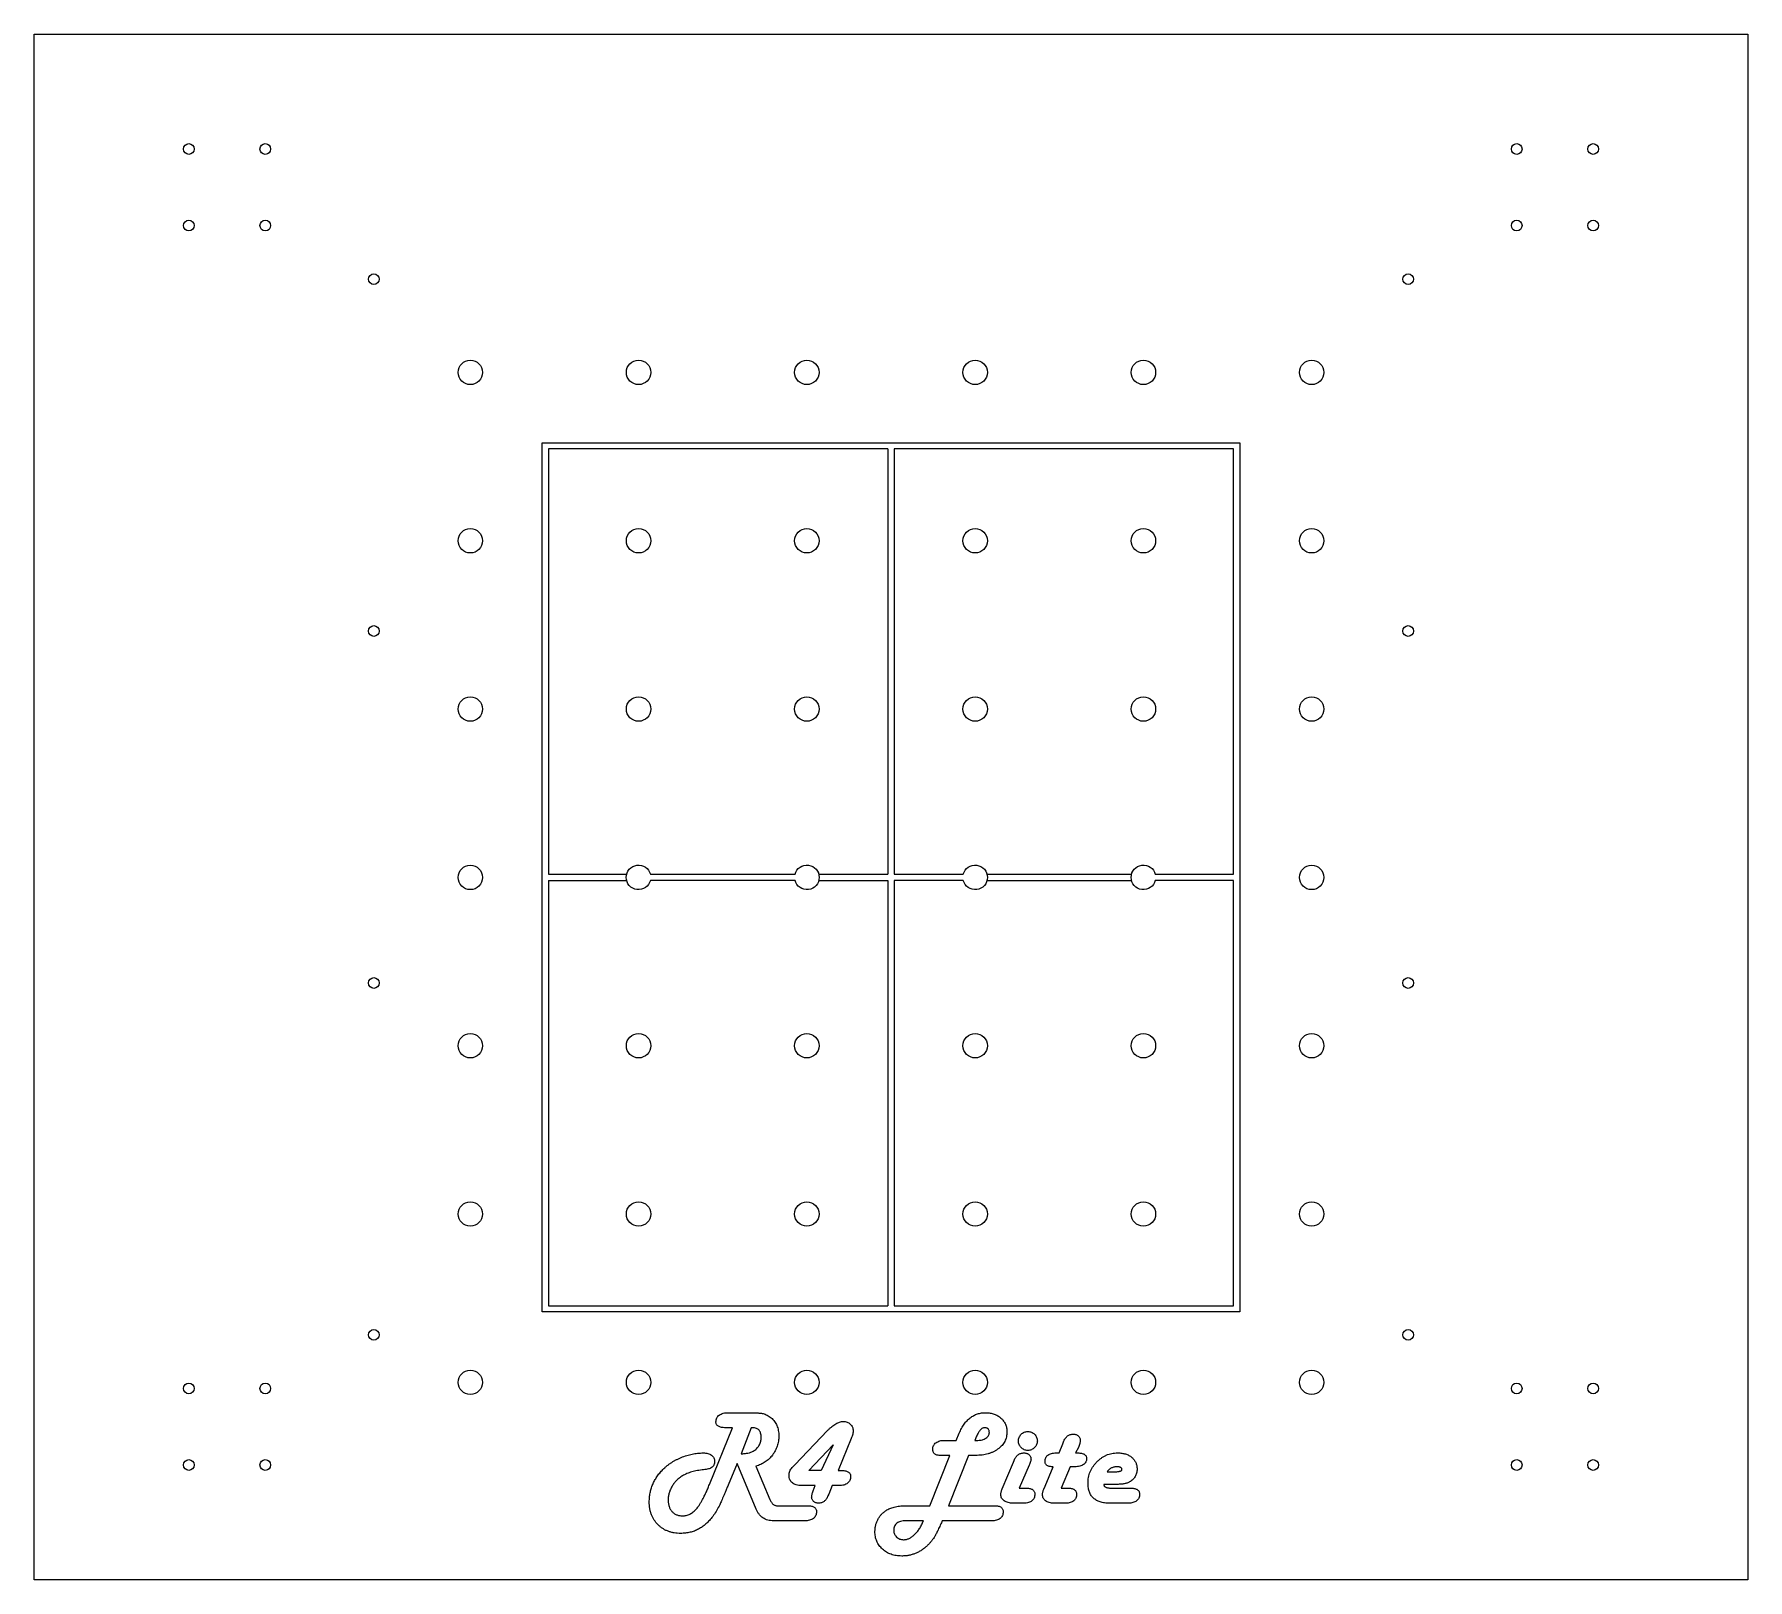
# Model space of a CAD drawing. Header units: inches. Extents: x -11 to 11, y -9.9 to 9.9.
import ezdxf

# ---------------------------------------------------------------- set-up
doc = ezdxf.new("R2010")
doc.units = ezdxf.units.IN
doc.layers.get('0').update_dxf_attribs({"linetype": 'CONTINUOUS'})

msp = doc.modelspace()

# ---------------------------------------------------------------- linework, layer by layer
for p, q in [((-4.409, 4.606), (-4.409, -0.866)), ((-0.039, 4.606), (-4.409, 4.606)), ((-0.039, 4.606), (-0.039, -0.866)), ((-4.409, -0.866), (-3.401, -0.866)), ((-0.93, -0.866), (-0.039, -0.866)), ((1.235, -0.866), (3.096, -0.866)), ((-4.409, -0.945), (-3.401, -0.945)), ((-4.409, -0.945), (-4.409, -6.417)), ((-0.93, -0.945), (-0.039, -0.945)), ((-0.039, -0.945), (-0.039, -6.417)), ((1.235, -0.945), (3.096, -0.945)), ((-4.409, -6.417), (-0.039, -6.417)), ((-2.089, -7.792), (-1.806, -7.792)), ((-2.336, -8.717), (-2.04, -7.986)), ((-2.04, -7.986), (-2.128, -7.986)), ((-1.8, -7.986), (-1.93, -8.321)), ((-1.781, -7.986), (-1.8, -7.986)), ((-1.237, -8.463), (-0.815, -8.022)), ((-0.512, -8.124), (-0.68, -8.536)), ((0.693, -8.148), (0.839, -8.148)), ((0.839, -8.148), (0.878, -8.056)), ((1.102, -8.094), (1.079, -8.148)), ((1.079, -8.148), (1.119, -8.148)), ((-1.93, -8.321), (-1.906, -8.32)), ((0.501, -8.989), (0.756, -8.342)), ((0.756, -8.342), (0.631, -8.342)), ((0.997, -8.342), (0.741, -8.989)), ((1.086, -8.342), (0.997, -8.342)), ((2.124, -8.31), (2.163, -8.31)), ((2.163, -8.31), (2.21, -8.191)), ((2.21, -8.191), (2.219, -8.167)), ((2.411, -8.238), (2.376, -8.31)), ((2.376, -8.31), (2.402, -8.31)), ((-1.981, -8.447), (-2.096, -8.725)), ((-1.735, -9.032), (-1.981, -8.447)), ((-1.738, -8.48), (-1.558, -8.907)), ((-1.27, -8.497), (-1.237, -8.463)), ((-0.68, -8.536), (-0.633, -8.536)), ((1.432, -8.772), (1.575, -8.429)), ((1.575, -8.429), (1.584, -8.405)), ((1.778, -8.469), (1.65, -8.763)), ((1.983, -8.737), (2.088, -8.487)), ((2.088, -8.487), (2.076, -8.487)), ((2.304, -8.487), (2.19, -8.763)), ((2.367, -8.487), (2.304, -8.487)), ((2.78, -8.552), (2.874, -8.552)), ((-0.975, -8.73), (-1.151, -8.73)), ((-1, -8.796), (-0.975, -8.73)), ((-0.757, -8.73), (-0.801, -8.839)), ((-0.669, -8.73), (-0.757, -8.73)), ((1.65, -8.763), (1.746, -8.763)), ((1.966, -8.775), (1.983, -8.737)), ((2.19, -8.763), (2.285, -8.763)), ((2.909, -8.714), (2.739, -8.714)), ((2.835, -8.763), (3.089, -8.763)), ((-1.467, -8.989), (-1.076, -8.989)), ((-0.801, -8.839), (-0.811, -8.863)), ((0.2, -8.989), (0.501, -8.989)), ((0.741, -8.989), (1.332, -8.989)), ((1.71, -8.957), (1.574, -8.957)), ((2.249, -8.957), (2.097, -8.957)), ((3.052, -8.957), (2.811, -8.957)), ((-1.116, -9.183), (-1.51, -9.183)), ((0.417, -9.183), (0.193, -9.183)), ((0.658, -9.183), (0.648, -9.207)), ((1.293, -9.183), (0.658, -9.183))]:
    msp.add_line(p, q)
for points in [[(-11.024, 9.941), (11.024, 9.941), (11.024, -9.941), (-11.024, -9.941)], [(4.488, 4.685), (4.488, -6.496), (-4.488, -6.496), (-4.488, 4.685)], [(-0.899, -8.536), (-1.057, -8.536), (-0.743, -8.205)]]:
    msp.add_lwpolyline(points, close=True)
for points in [[(3.401, -0.945, -7.872983), (3.401, -0.866), (4.409, -0.866), (4.409, 4.606), (0.039, 4.606), (0.039, -0.866), (0.93, -0.866, -7.872983), (0.93, -0.945), (0.039, -0.945), (0.039, -6.417), (4.409, -6.417), (4.409, -0.945)], [(-1.235, -0.945), (-3.096, -0.945, -7.872983), (-3.096, -0.866), (-1.235, -0.866, -7.872983)]]:
    msp.add_lwpolyline(points, format="xyb", close=True)
for centre, radius in [((-9.035, 8.465), 0.0689), ((-8.051, 8.465), 0.0689), ((8.051, 8.465), 0.0689), ((9.035, 8.465), 0.0689), ((-9.035, 7.48), 0.0689), ((-8.051, 7.48), 0.0689), ((8.051, 7.48), 0.0689), ((9.035, 7.48), 0.0689), ((-6.654, 6.791), 0.0689), ((6.654, 6.791), 0.0689), ((-5.413, 5.591), 0.157), ((-3.248, 5.591), 0.157), ((-1.083, 5.591), 0.157), ((1.083, 5.591), 0.157), ((3.248, 5.591), 0.157), ((5.413, 5.591), 0.157), ((-5.413, 3.425), 0.157), ((-3.248, 3.425), 0.157), ((-1.083, 3.425), 0.157), ((1.083, 3.425), 0.157), ((3.248, 3.425), 0.157), ((5.413, 3.425), 0.157), ((-6.654, 2.264), 0.0689), ((6.654, 2.264), 0.0689), ((-5.413, 1.26), 0.157), ((-3.248, 1.26), 0.157), ((-1.083, 1.26), 0.157), ((1.083, 1.26), 0.157), ((3.248, 1.26), 0.157), ((5.413, 1.26), 0.157), ((-5.413, -0.906), 0.157), ((5.413, -0.906), 0.157), ((-6.654, -2.264), 0.0689), ((6.654, -2.264), 0.0689), ((-5.413, -3.071), 0.157), ((-3.248, -3.071), 0.157), ((-1.083, -3.071), 0.157), ((1.083, -3.071), 0.157), ((3.248, -3.071), 0.157), ((5.413, -3.071), 0.157), ((-5.413, -5.236), 0.157), ((-3.248, -5.236), 0.157), ((-1.083, -5.236), 0.157), ((1.083, -5.236), 0.157), ((3.248, -5.236), 0.157), ((5.413, -5.236), 0.157), ((-6.654, -6.791), 0.0689), ((6.654, -6.791), 0.0689), ((-5.413, -7.402), 0.157), ((-3.248, -7.402), 0.157), ((-1.083, -7.402), 0.157), ((1.083, -7.402), 0.157), ((3.248, -7.402), 0.157), ((5.413, -7.402), 0.157), ((-9.035, -7.48), 0.0689), ((-8.051, -7.48), 0.0689), ((8.051, -7.48), 0.0689), ((9.035, -7.48), 0.0689), ((-9.035, -8.465), 0.0689), ((-8.051, -8.465), 0.0689), ((8.051, -8.465), 0.0689), ((9.035, -8.465), 0.0689)]:
    msp.add_circle(centre, radius)
for points, knots in [([(-2.253, -7.909), (-2.252, -7.9), (-2.251, -7.883), (-2.243, -7.859), (-2.229, -7.838), (-2.21, -7.821), (-2.186, -7.808), (-2.158, -7.798), (-2.125, -7.793), (-2.101, -7.792), (-2.089, -7.792)], [0, 0, 0, 0, 0.117492, 0.225533, 0.331403, 0.442496, 0.561074, 0.691642, 0.837276, 1, 1, 1, 1]), ([(-2.128, -7.986), (-2.138, -7.986), (-2.156, -7.985), (-2.182, -7.982), (-2.203, -7.976), (-2.221, -7.968), (-2.236, -7.957), (-2.246, -7.943), (-2.252, -7.926), (-2.252, -7.915), (-2.253, -7.909)], [0, 0, 0, 0, 0.177628, 0.332106, 0.465757, 0.584151, 0.689755, 0.789525, 0.890693, 1, 1, 1, 1]), ([(-1.806, -7.792), (-1.797, -7.792), (-1.78, -7.792), (-1.755, -7.792), (-1.731, -7.793), (-1.71, -7.795), (-1.691, -7.797), (-1.673, -7.799), (-1.657, -7.801), (-1.639, -7.805), (-1.617, -7.812), (-1.591, -7.824), (-1.567, -7.839), (-1.551, -7.852), (-1.543, -7.858)], [0, 0, 0, 0, 0.096456, 0.186557, 0.270349, 0.346977, 0.41733, 0.481549, 0.538693, 0.589916, 0.68632, 0.786478, 0.890261, 1, 1, 1, 1]), ([(-1.543, -7.858), (-1.535, -7.865), (-1.519, -7.879), (-1.499, -7.903), (-1.482, -7.93), (-1.468, -7.958), (-1.457, -7.989), (-1.45, -8.021), (-1.444, -8.056), (-1.444, -8.08), (-1.444, -8.092)], [0, 0, 0, 0, 0.120916, 0.240162, 0.358943, 0.478313, 0.600702, 0.727865, 0.860662, 1, 1, 1, 1]), ([(-0.815, -8.022), (-0.806, -8.012), (-0.788, -7.995), (-0.762, -7.971), (-0.735, -7.951), (-0.71, -7.934), (-0.686, -7.921), (-0.662, -7.912), (-0.638, -7.906), (-0.623, -7.905), (-0.616, -7.905)], [0, 0, 0, 0, 0.163956, 0.315339, 0.454039, 0.581479, 0.698084, 0.805638, 0.905674, 1, 1, 1, 1]), ([(-0.616, -7.905), (-0.607, -7.905), (-0.59, -7.906), (-0.565, -7.913), (-0.543, -7.924), (-0.523, -7.939), (-0.507, -7.957), (-0.495, -7.978), (-0.488, -8), (-0.487, -8.016), (-0.487, -8.025)], [0, 0, 0, 0, 0.134411, 0.262574, 0.385904, 0.511931, 0.636066, 0.755469, 0.874468, 1, 1, 1, 1]), ([(0.878, -8.056), (0.883, -8.045), (0.892, -8.024), (0.908, -7.994), (0.924, -7.966), (0.941, -7.94), (0.959, -7.916), (0.978, -7.895), (0.998, -7.875), (1.019, -7.857), (1.041, -7.842), (1.064, -7.829), (1.088, -7.817), (1.112, -7.808), (1.138, -7.801), (1.164, -7.795), (1.192, -7.792), (1.21, -7.792), (1.22, -7.792)], [0, 0, 0, 0, 0.075904, 0.1493, 0.21915, 0.28674, 0.351396, 0.413978, 0.474912, 0.533732, 0.592051, 0.648906, 0.706106, 0.763087, 0.820613, 0.878846, 0.938488, 1, 1, 1, 1]), ([(1.22, -7.792), (1.229, -7.792), (1.248, -7.792), (1.275, -7.796), (1.302, -7.801), (1.327, -7.809), (1.351, -7.819), (1.373, -7.831), (1.395, -7.845), (1.415, -7.862), (1.433, -7.88), (1.449, -7.899), (1.462, -7.92), (1.473, -7.941), (1.482, -7.964), (1.488, -7.988), (1.491, -8.013), (1.492, -8.03), (1.492, -8.038)], [0, 0, 0, 0, 0.069652, 0.13666, 0.202143, 0.265459, 0.328149, 0.390149, 0.453192, 0.516211, 0.578935, 0.639353, 0.698982, 0.757661, 0.816349, 0.876111, 0.937092, 1, 1, 1, 1]), ([(-1.67, -8.109), (-1.671, -8.1), (-1.671, -8.082), (-1.676, -8.056), (-1.685, -8.034), (-1.697, -8.016), (-1.713, -8.002), (-1.733, -7.993), (-1.756, -7.987), (-1.773, -7.986), (-1.781, -7.986)], [0, 0, 0, 0, 0.152027, 0.286464, 0.40759, 0.51947, 0.627031, 0.740132, 0.862488, 1, 1, 1, 1]), ([(-1.762, -8.28), (-1.754, -8.275), (-1.74, -8.265), (-1.722, -8.246), (-1.706, -8.227), (-1.693, -8.206), (-1.683, -8.184), (-1.676, -8.16), (-1.671, -8.135), (-1.671, -8.118), (-1.67, -8.109)], [0, 0, 0, 0, 0.133759, 0.261053, 0.385416, 0.504405, 0.625238, 0.745449, 0.869781, 1, 1, 1, 1]), ([(-1.444, -8.092), (-1.444, -8.104), (-1.444, -8.126), (-1.448, -8.159), (-1.455, -8.191), (-1.464, -8.222), (-1.475, -8.252), (-1.489, -8.282), (-1.505, -8.31), (-1.524, -8.337), (-1.545, -8.362), (-1.568, -8.386), (-1.592, -8.407), (-1.618, -8.427), (-1.646, -8.443), (-1.675, -8.458), (-1.706, -8.471), (-1.727, -8.477), (-1.738, -8.48)], [0, 0, 0, 0, 0.064665, 0.127773, 0.18972, 0.251391, 0.312744, 0.374218, 0.436249, 0.499658, 0.562701, 0.625112, 0.686628, 0.747969, 0.80967, 0.871782, 0.935184, 1, 1, 1, 1]), ([(-0.487, -8.025), (-0.487, -8.031), (-0.488, -8.046), (-0.493, -8.069), (-0.501, -8.096), (-0.508, -8.114), (-0.512, -8.124)], [0, 0, 0, 0, 0.197403, 0.428557, 0.695588, 1, 1, 1, 1]), ([(0.537, -8.261), (0.538, -8.253), (0.539, -8.237), (0.547, -8.214), (0.56, -8.194), (0.578, -8.177), (0.601, -8.164), (0.628, -8.154), (0.659, -8.149), (0.681, -8.148), (0.693, -8.148)], [0, 0, 0, 0, 0.116099, 0.22496, 0.332722, 0.445827, 0.566096, 0.696384, 0.839879, 1, 1, 1, 1]), ([(1.492, -8.038), (1.492, -8.049), (1.491, -8.071), (1.486, -8.103), (1.477, -8.133), (1.464, -8.161), (1.448, -8.188), (1.429, -8.213), (1.406, -8.237), (1.379, -8.258), (1.35, -8.278), (1.319, -8.295), (1.285, -8.31), (1.249, -8.322), (1.212, -8.331), (1.172, -8.337), (1.13, -8.341), (1.101, -8.342), (1.086, -8.342)], [0, 0, 0, 0, 0.058522, 0.114626, 0.169532, 0.224067, 0.278464, 0.334413, 0.392146, 0.452692, 0.51505, 0.578137, 0.642278, 0.70858, 0.776961, 0.847952, 0.922347, 1, 1, 1, 1]), ([(1.204, -7.986), (1.2, -7.986), (1.19, -7.987), (1.176, -7.992), (1.163, -8.001), (1.15, -8.013), (1.138, -8.029), (1.125, -8.047), (1.113, -8.07), (1.106, -8.086), (1.102, -8.094)], [0, 0, 0, 0, 0.087818, 0.180688, 0.280013, 0.391865, 0.519068, 0.660863, 0.820338, 1, 1, 1, 1]), ([(1.119, -8.148), (1.129, -8.147), (1.148, -8.147), (1.175, -8.141), (1.2, -8.132), (1.222, -8.12), (1.241, -8.104), (1.255, -8.087), (1.264, -8.068), (1.265, -8.055), (1.266, -8.048)], [0, 0, 0, 0, 0.149096, 0.29046, 0.425568, 0.558803, 0.682907, 0.792447, 0.89678, 1, 1, 1, 1]), ([(1.266, -8.048), (1.265, -8.043), (1.265, -8.034), (1.262, -8.021), (1.257, -8.01), (1.25, -8.001), (1.242, -7.994), (1.231, -7.989), (1.218, -7.986), (1.209, -7.986), (1.204, -7.986)], [0, 0, 0, 0, 0.144804, 0.274544, 0.391365, 0.503387, 0.613413, 0.727929, 0.855196, 1, 1, 1, 1]), ([(1.64, -8.156), (1.641, -8.148), (1.641, -8.132), (1.648, -8.109), (1.66, -8.088), (1.675, -8.069), (1.693, -8.054), (1.714, -8.043), (1.737, -8.036), (1.753, -8.035), (1.761, -8.034)], [0, 0, 0, 0, 0.127804, 0.250703, 0.372885, 0.5, 0.627115, 0.749297, 0.872196, 1, 1, 1, 1]), ([(1.761, -8.277), (1.753, -8.277), (1.737, -8.276), (1.714, -8.269), (1.693, -8.258), (1.675, -8.242), (1.66, -8.224), (1.648, -8.203), (1.641, -8.18), (1.641, -8.164), (1.64, -8.156)], [0, 0, 0, 0, 0.127804, 0.250703, 0.372885, 0.5, 0.627115, 0.749297, 0.872196, 1, 1, 1, 1]), ([(1.761, -8.034), (1.77, -8.035), (1.785, -8.036), (1.808, -8.043), (1.829, -8.054), (1.848, -8.069), (1.863, -8.088), (1.875, -8.109), (1.881, -8.132), (1.882, -8.148), (1.883, -8.156)], [0, 0, 0, 0, 0.127804, 0.250703, 0.372885, 0.5, 0.627115, 0.749297, 0.872196, 1, 1, 1, 1]), ([(1.883, -8.156), (1.882, -8.164), (1.881, -8.18), (1.875, -8.203), (1.863, -8.224), (1.848, -8.242), (1.829, -8.258), (1.808, -8.269), (1.785, -8.276), (1.77, -8.277), (1.761, -8.277)], [0, 0, 0, 0, 0.127804, 0.250703, 0.372885, 0.5, 0.627115, 0.749297, 0.872196, 1, 1, 1, 1]), ([(2.219, -8.167), (2.223, -8.159), (2.229, -8.144), (2.242, -8.123), (2.256, -8.106), (2.271, -8.091), (2.288, -8.08), (2.307, -8.073), (2.327, -8.068), (2.341, -8.067), (2.348, -8.067)], [0, 0, 0, 0, 0.148547, 0.285321, 0.412119, 0.53111, 0.646531, 0.761514, 0.877906, 1, 1, 1, 1]), ([(2.348, -8.067), (2.354, -8.067), (2.365, -8.068), (2.382, -8.073), (2.397, -8.08), (2.41, -8.091), (2.421, -8.104), (2.43, -8.119), (2.435, -8.135), (2.435, -8.146), (2.435, -8.152)], [0, 0, 0, 0, 0.127816, 0.252816, 0.375081, 0.504328, 0.63187, 0.752634, 0.874049, 1, 1, 1, 1]), ([(2.435, -8.152), (2.435, -8.158), (2.434, -8.171), (2.429, -8.191), (2.421, -8.214), (2.414, -8.23), (2.411, -8.238)], [0, 0, 0, 0, 0.20129, 0.435185, 0.700387, 1, 1, 1, 1]), ([(-2.935, -8.523), (-2.927, -8.515), (-2.911, -8.499), (-2.885, -8.477), (-2.858, -8.456), (-2.829, -8.436), (-2.799, -8.417), (-2.767, -8.4), (-2.733, -8.384), (-2.688, -8.363), (-2.629, -8.342), (-2.559, -8.323), (-2.488, -8.312), (-2.441, -8.31), (-2.418, -8.31)], [0, 0, 0, 0, 0.058604, 0.118313, 0.178616, 0.239495, 0.301865, 0.364794, 0.429643, 0.49574, 0.627081, 0.754188, 0.877735, 1, 1, 1, 1]), ([(-2.418, -8.31), (-2.407, -8.31), (-2.387, -8.31), (-2.358, -8.316), (-2.332, -8.325), (-2.31, -8.338), (-2.292, -8.354), (-2.279, -8.373), (-2.27, -8.395), (-2.269, -8.41), (-2.269, -8.418)], [0, 0, 0, 0, 0.154205, 0.295035, 0.425944, 0.551843, 0.669579, 0.779263, 0.88724, 1, 1, 1, 1]), ([(-1.906, -8.32), (-1.89, -8.318), (-1.862, -8.316), (-1.823, -8.308), (-1.789, -8.297), (-1.771, -8.285), (-1.762, -8.28)], [0, 0, 0, 0, 0.301766, 0.56545, 0.796627, 1, 1, 1, 1]), ([(0.631, -8.342), (0.623, -8.342), (0.61, -8.341), (0.59, -8.338), (0.574, -8.331), (0.56, -8.323), (0.55, -8.311), (0.543, -8.297), (0.538, -8.28), (0.538, -8.268), (0.537, -8.261)], [0, 0, 0, 0, 0.154572, 0.291812, 0.415099, 0.526578, 0.634611, 0.746177, 0.864996, 1, 1, 1, 1]), ([(1.584, -8.405), (1.588, -8.397), (1.594, -8.383), (1.607, -8.364), (1.62, -8.347), (1.636, -8.333), (1.653, -8.322), (1.671, -8.315), (1.691, -8.31), (1.705, -8.31), (1.713, -8.31)], [0, 0, 0, 0, 0.145539, 0.279268, 0.404239, 0.523744, 0.639436, 0.7556, 0.873984, 1, 1, 1, 1]), ([(1.713, -8.31), (1.719, -8.31), (1.73, -8.31), (1.747, -8.315), (1.762, -8.322), (1.776, -8.332), (1.787, -8.344), (1.796, -8.358), (1.801, -8.373), (1.801, -8.383), (1.802, -8.388)], [0, 0, 0, 0, 0.134746, 0.261748, 0.388737, 0.519168, 0.645357, 0.7651, 0.880334, 1, 1, 1, 1]), ([(1.982, -8.416), (1.983, -8.408), (1.983, -8.393), (1.991, -8.371), (2.003, -8.352), (2.02, -8.337), (2.04, -8.324), (2.065, -8.316), (2.093, -8.31), (2.113, -8.31), (2.124, -8.31)], [0, 0, 0, 0, 0.119089, 0.230755, 0.338507, 0.451793, 0.571182, 0.69962, 0.840851, 1, 1, 1, 1]), ([(2.402, -8.31), (2.411, -8.31), (2.428, -8.31), (2.451, -8.314), (2.471, -8.319), (2.487, -8.327), (2.501, -8.337), (2.51, -8.35), (2.515, -8.365), (2.516, -8.376), (2.516, -8.382)], [0, 0, 0, 0, 0.175596, 0.328008, 0.462166, 0.579138, 0.685134, 0.784815, 0.888485, 1, 1, 1, 1]), ([(2.535, -8.702), (2.535, -8.689), (2.536, -8.663), (2.541, -8.625), (2.55, -8.588), (2.562, -8.553), (2.578, -8.519), (2.598, -8.486), (2.621, -8.455), (2.647, -8.426), (2.676, -8.398), (2.706, -8.375), (2.738, -8.355), (2.77, -8.338), (2.805, -8.325), (2.841, -8.316), (2.878, -8.31), (2.903, -8.31), (2.916, -8.31)], [0, 0, 0, 0, 0.065033, 0.128111, 0.190231, 0.251473, 0.313515, 0.375724, 0.439197, 0.504977, 0.570375, 0.633273, 0.694855, 0.755013, 0.815357, 0.875558, 0.937047, 1, 1, 1, 1]), ([(2.916, -8.31), (2.925, -8.31), (2.943, -8.31), (2.969, -8.313), (2.994, -8.317), (3.017, -8.323), (3.039, -8.331), (3.06, -8.341), (3.08, -8.353), (3.097, -8.366), (3.114, -8.381), (3.128, -8.397), (3.139, -8.414), (3.149, -8.432), (3.157, -8.452), (3.162, -8.473), (3.165, -8.494), (3.166, -8.509), (3.166, -8.517)], [0, 0, 0, 0, 0.075466, 0.147754, 0.216692, 0.282476, 0.346612, 0.409437, 0.470546, 0.531847, 0.592072, 0.649935, 0.706736, 0.763064, 0.819596, 0.877491, 0.937669, 1, 1, 1, 1]), ([(-3.11, -8.94), (-3.11, -8.92), (-3.109, -8.882), (-3.1, -8.825), (-3.087, -8.77), (-3.067, -8.717), (-3.043, -8.665), (-3.012, -8.616), (-2.977, -8.568), (-2.949, -8.538), (-2.935, -8.523)], [0, 0, 0, 0, 0.125572, 0.248969, 0.370388, 0.491666, 0.61436, 0.738939, 0.867531, 1, 1, 1, 1]), ([(-2.411, -8.527), (-2.424, -8.528), (-2.451, -8.531), (-2.49, -8.537), (-2.528, -8.544), (-2.562, -8.553), (-2.595, -8.564), (-2.626, -8.575), (-2.655, -8.589), (-2.673, -8.599), (-2.682, -8.604)], [0, 0, 0, 0, 0.145929, 0.285501, 0.417959, 0.54487, 0.666169, 0.782192, 0.893257, 1, 1, 1, 1]), ([(-2.313, -8.501), (-2.318, -8.504), (-2.33, -8.511), (-2.352, -8.517), (-2.379, -8.523), (-2.4, -8.525), (-2.411, -8.527)], [0, 0, 0, 0, 0.17431, 0.395651, 0.669696, 1, 1, 1, 1]), ([(-2.269, -8.418), (-2.269, -8.426), (-2.27, -8.442), (-2.279, -8.465), (-2.293, -8.486), (-2.306, -8.496), (-2.313, -8.501)], [0, 0, 0, 0, 0.253651, 0.495389, 0.739402, 1, 1, 1, 1]), ([(-1.312, -8.599), (-1.311, -8.589), (-1.311, -8.571), (-1.302, -8.544), (-1.289, -8.519), (-1.276, -8.504), (-1.27, -8.497)], [0, 0, 0, 0, 0.249008, 0.491474, 0.739347, 1, 1, 1, 1]), ([(-0.633, -8.536), (-0.624, -8.536), (-0.607, -8.537), (-0.584, -8.54), (-0.564, -8.546), (-0.547, -8.555), (-0.535, -8.567), (-0.525, -8.581), (-0.52, -8.597), (-0.519, -8.609), (-0.519, -8.615)], [0, 0, 0, 0, 0.16901, 0.317293, 0.448504, 0.564377, 0.670259, 0.773722, 0.880492, 1, 1, 1, 1]), ([(1.802, -8.388), (1.801, -8.393), (1.801, -8.405), (1.796, -8.423), (1.788, -8.445), (1.782, -8.461), (1.778, -8.469)], [0, 0, 0, 0, 0.176211, 0.402499, 0.674985, 1, 1, 1, 1]), ([(2.076, -8.487), (2.068, -8.487), (2.055, -8.487), (2.035, -8.484), (2.019, -8.478), (2.005, -8.471), (1.995, -8.46), (1.987, -8.448), (1.983, -8.433), (1.983, -8.422), (1.982, -8.416)], [0, 0, 0, 0, 0.162901, 0.307263, 0.435316, 0.548908, 0.655944, 0.762056, 0.874603, 1, 1, 1, 1]), ([(2.516, -8.382), (2.516, -8.39), (2.515, -8.405), (2.507, -8.427), (2.494, -8.445), (2.476, -8.461), (2.454, -8.473), (2.428, -8.482), (2.399, -8.487), (2.378, -8.487), (2.367, -8.487)], [0, 0, 0, 0, 0.114871, 0.221687, 0.328645, 0.44094, 0.561894, 0.694329, 0.83889, 1, 1, 1, 1]), ([(2.91, -8.487), (2.903, -8.488), (2.89, -8.488), (2.871, -8.491), (2.853, -8.496), (2.836, -8.503), (2.82, -8.512), (2.805, -8.524), (2.792, -8.537), (2.784, -8.547), (2.78, -8.552)], [0, 0, 0, 0, 0.132372, 0.259477, 0.382916, 0.504435, 0.624411, 0.744911, 0.870364, 1, 1, 1, 1]), ([(2.874, -8.552), (2.882, -8.552), (2.896, -8.552), (2.917, -8.551), (2.934, -8.548), (2.948, -8.545), (2.958, -8.541), (2.967, -8.536), (2.971, -8.529), (2.972, -8.524), (2.972, -8.522)], [0, 0, 0, 0, 0.21297, 0.396484, 0.553842, 0.681005, 0.784741, 0.867289, 0.935244, 1, 1, 1, 1]), ([(2.972, -8.522), (2.971, -8.519), (2.971, -8.514), (2.967, -8.507), (2.962, -8.501), (2.955, -8.496), (2.946, -8.492), (2.935, -8.49), (2.923, -8.488), (2.914, -8.488), (2.91, -8.487)], [0, 0, 0, 0, 0.10491, 0.201472, 0.304232, 0.410617, 0.530363, 0.66635, 0.822657, 1, 1, 1, 1]), ([(3.166, -8.517), (3.166, -8.526), (3.165, -8.544), (3.16, -8.569), (3.153, -8.593), (3.142, -8.615), (3.128, -8.635), (3.112, -8.653), (3.092, -8.67), (3.077, -8.679), (3.069, -8.683)], [0, 0, 0, 0, 0.133656, 0.261605, 0.383476, 0.50284, 0.620451, 0.742265, 0.867137, 1, 1, 1, 1]), ([(-2.682, -8.604), (-2.696, -8.613), (-2.723, -8.631), (-2.759, -8.663), (-2.792, -8.699), (-2.818, -8.738), (-2.84, -8.78), (-2.856, -8.823), (-2.866, -8.867), (-2.867, -8.897), (-2.868, -8.912)], [0, 0, 0, 0, 0.132023, 0.260155, 0.387281, 0.514457, 0.640144, 0.761796, 0.880732, 1, 1, 1, 1]), ([(-2.685, -9.118), (-2.676, -9.118), (-2.659, -9.118), (-2.634, -9.113), (-2.61, -9.107), (-2.587, -9.097), (-2.565, -9.084), (-2.543, -9.069), (-2.523, -9.051), (-2.503, -9.03), (-2.484, -9.005), (-2.463, -8.977), (-2.444, -8.944), (-2.423, -8.907), (-2.402, -8.865), (-2.38, -8.82), (-2.358, -8.77), (-2.344, -8.735), (-2.336, -8.717)], [0, 0, 0, 0, 0.045706, 0.090222, 0.133994, 0.178131, 0.22321, 0.269776, 0.317984, 0.368329, 0.423129, 0.484471, 0.552788, 0.627733, 0.710201, 0.799293, 0.896269, 1, 1, 1, 1]), ([(-2.096, -8.725), (-2.103, -8.741), (-2.115, -8.772), (-2.134, -8.816), (-2.151, -8.856), (-2.166, -8.892), (-2.18, -8.924), (-2.192, -8.952), (-2.203, -8.975), (-2.221, -9.013), (-2.249, -9.065), (-2.278, -9.106), (-2.293, -9.127)], [0, 0, 0, 0, 0.115791, 0.222171, 0.318706, 0.406354, 0.483345, 0.551234, 0.60951, 0.658181, 0.831273, 1, 1, 1, 1]), ([(-1.151, -8.73), (-1.163, -8.73), (-1.186, -8.729), (-1.218, -8.722), (-1.246, -8.712), (-1.269, -8.696), (-1.288, -8.677), (-1.302, -8.654), (-1.31, -8.627), (-1.311, -8.608), (-1.312, -8.599)], [0, 0, 0, 0, 0.152499, 0.289249, 0.415723, 0.534868, 0.649361, 0.760241, 0.875308, 1, 1, 1, 1]), ([(-1.021, -8.877), (-1.02, -8.872), (-1.02, -8.86), (-1.015, -8.842), (-1.009, -8.82), (-1.003, -8.804), (-1, -8.796)], [0, 0, 0, 0, 0.181786, 0.406801, 0.68011, 1, 1, 1, 1]), ([(-0.519, -8.615), (-0.52, -8.624), (-0.52, -8.64), (-0.528, -8.664), (-0.541, -8.684), (-0.559, -8.701), (-0.581, -8.714), (-0.607, -8.724), (-0.637, -8.729), (-0.658, -8.73), (-0.669, -8.73)], [0, 0, 0, 0, 0.120394, 0.231431, 0.339696, 0.452961, 0.572792, 0.701911, 0.843131, 1, 1, 1, 1]), ([(1.414, -8.843), (1.414, -8.838), (1.414, -8.828), (1.418, -8.811), (1.424, -8.792), (1.429, -8.779), (1.432, -8.772)], [0, 0, 0, 0, 0.201961, 0.435723, 0.699382, 1, 1, 1, 1]), ([(1.746, -8.763), (1.755, -8.763), (1.77, -8.763), (1.791, -8.767), (1.809, -8.773), (1.824, -8.782), (1.836, -8.793), (1.844, -8.807), (1.85, -8.824), (1.85, -8.836), (1.85, -8.842)], [0, 0, 0, 0, 0.16314, 0.30795, 0.433534, 0.548497, 0.655305, 0.76183, 0.874004, 1, 1, 1, 1]), ([(1.95, -8.845), (1.95, -8.84), (1.951, -8.828), (1.954, -8.811), (1.959, -8.793), (1.964, -8.781), (1.966, -8.775)], [0, 0, 0, 0, 0.226881, 0.464016, 0.724354, 1, 1, 1, 1]), ([(2.285, -8.763), (2.293, -8.763), (2.308, -8.763), (2.329, -8.767), (2.347, -8.773), (2.362, -8.782), (2.373, -8.793), (2.381, -8.807), (2.386, -8.824), (2.387, -8.836), (2.387, -8.842)], [0, 0, 0, 0, 0.162022, 0.303809, 0.429551, 0.544679, 0.651782, 0.758953, 0.872213, 1, 1, 1, 1]), ([(2.811, -8.957), (2.8, -8.957), (2.778, -8.956), (2.748, -8.953), (2.719, -8.948), (2.692, -8.941), (2.667, -8.932), (2.645, -8.92), (2.624, -8.907), (2.605, -8.892), (2.589, -8.875), (2.574, -8.856), (2.562, -8.835), (2.552, -8.812), (2.544, -8.787), (2.539, -8.761), (2.535, -8.732), (2.535, -8.712), (2.535, -8.702)], [0, 0, 0, 0, 0.076729, 0.148463, 0.216744, 0.280853, 0.342445, 0.40128, 0.458563, 0.514309, 0.569805, 0.625379, 0.681433, 0.739299, 0.799937, 0.86265, 0.929167, 1, 1, 1, 1]), ([(2.739, -8.714), (2.739, -8.718), (2.74, -8.725), (2.744, -8.736), (2.752, -8.744), (2.763, -8.751), (2.777, -8.756), (2.794, -8.76), (2.814, -8.762), (2.828, -8.762), (2.835, -8.763)], [0, 0, 0, 0, 0.095527, 0.18591, 0.279754, 0.383053, 0.50497, 0.647389, 0.810516, 1, 1, 1, 1]), ([(3.069, -8.683), (3.065, -8.686), (3.055, -8.691), (3.039, -8.697), (3.021, -8.702), (3.002, -8.707), (2.981, -8.71), (2.959, -8.712), (2.935, -8.714), (2.918, -8.714), (2.909, -8.714)], [0, 0, 0, 0, 0.096962, 0.200617, 0.311511, 0.431596, 0.559248, 0.696786, 0.843142, 1, 1, 1, 1]), ([(3.089, -8.763), (3.097, -8.763), (3.113, -8.763), (3.136, -8.767), (3.155, -8.773), (3.171, -8.782), (3.183, -8.793), (3.192, -8.807), (3.197, -8.824), (3.198, -8.836), (3.198, -8.842)], [0, 0, 0, 0, 0.166297, 0.3131, 0.442598, 0.558252, 0.664127, 0.769066, 0.877764, 1, 1, 1, 1]), ([(-2.705, -9.345), (-2.72, -9.345), (-2.749, -9.344), (-2.791, -9.338), (-2.831, -9.33), (-2.869, -9.318), (-2.904, -9.302), (-2.938, -9.283), (-2.969, -9.26), (-2.998, -9.233), (-3.025, -9.205), (-3.047, -9.173), (-3.067, -9.14), (-3.083, -9.104), (-3.095, -9.066), (-3.104, -9.025), (-3.109, -8.983), (-3.11, -8.954), (-3.11, -8.94)], [0, 0, 0, 0, 0.068273, 0.133872, 0.197235, 0.258728, 0.318758, 0.378473, 0.438543, 0.499332, 0.560121, 0.620191, 0.680103, 0.740491, 0.801985, 0.865347, 0.931336, 1, 1, 1, 1]), ([(-2.868, -8.912), (-2.867, -8.92), (-2.867, -8.935), (-2.865, -8.957), (-2.861, -8.978), (-2.855, -8.997), (-2.849, -9.016), (-2.84, -9.033), (-2.83, -9.049), (-2.819, -9.063), (-2.806, -9.076), (-2.792, -9.088), (-2.777, -9.097), (-2.76, -9.105), (-2.743, -9.111), (-2.725, -9.115), (-2.705, -9.118), (-2.692, -9.118), (-2.685, -9.118)], [0, 0, 0, 0, 0.074702, 0.145683, 0.213335, 0.278324, 0.340729, 0.402428, 0.461871, 0.521313, 0.579846, 0.637517, 0.694035, 0.751746, 0.810268, 0.871096, 0.93422, 1, 1, 1, 1]), ([(-1.51, -9.183), (-1.523, -9.183), (-1.548, -9.182), (-1.584, -9.175), (-1.618, -9.163), (-1.648, -9.146), (-1.675, -9.125), (-1.698, -9.098), (-1.719, -9.067), (-1.729, -9.044), (-1.735, -9.032)], [0, 0, 0, 0, 0.134427, 0.260551, 0.381012, 0.498071, 0.615928, 0.736858, 0.863989, 1, 1, 1, 1]), ([(-1.558, -8.907), (-1.555, -8.913), (-1.55, -8.925), (-1.54, -8.942), (-1.53, -8.957), (-1.519, -8.969), (-1.507, -8.978), (-1.494, -8.984), (-1.481, -8.988), (-1.472, -8.989), (-1.467, -8.989)], [0, 0, 0, 0, 0.162785, 0.311886, 0.446234, 0.569453, 0.682886, 0.790262, 0.895024, 1, 1, 1, 1]), ([(-1.076, -8.989), (-1.067, -8.989), (-1.05, -8.99), (-1.026, -8.993), (-1.005, -8.999), (-0.988, -9.007), (-0.975, -9.018), (-0.965, -9.032), (-0.959, -9.048), (-0.959, -9.059), (-0.958, -9.065)], [0, 0, 0, 0, 0.173801, 0.326753, 0.459341, 0.576183, 0.681418, 0.783073, 0.886361, 1, 1, 1, 1]), ([(-0.934, -8.957), (-0.94, -8.956), (-0.951, -8.956), (-0.968, -8.951), (-0.983, -8.944), (-0.996, -8.934), (-1.007, -8.922), (-1.015, -8.908), (-1.02, -8.893), (-1.02, -8.882), (-1.021, -8.877)], [0, 0, 0, 0, 0.133795, 0.25985, 0.385118, 0.511852, 0.63764, 0.757923, 0.875824, 1, 1, 1, 1]), ([(-0.811, -8.863), (-0.814, -8.87), (-0.821, -8.884), (-0.833, -8.904), (-0.846, -8.92), (-0.861, -8.934), (-0.877, -8.944), (-0.895, -8.951), (-0.914, -8.956), (-0.927, -8.956), (-0.934, -8.957)], [0, 0, 0, 0, 0.147506, 0.283944, 0.41082, 0.529758, 0.645809, 0.760089, 0.877508, 1, 1, 1, 1]), ([(-0.052, -9.043), (-0.044, -9.038), (-0.027, -9.029), (-0.001, -9.019), (0.027, -9.01), (0.058, -9.002), (0.091, -8.996), (0.125, -8.992), (0.162, -8.989), (0.187, -8.989), (0.2, -8.989)], [0, 0, 0, 0, 0.105131, 0.214437, 0.328702, 0.448842, 0.576112, 0.710197, 0.851366, 1, 1, 1, 1]), ([(1.332, -8.989), (1.341, -8.989), (1.357, -8.99), (1.38, -8.993), (1.4, -8.999), (1.416, -9.008), (1.428, -9.019), (1.437, -9.033), (1.443, -9.049), (1.443, -9.061), (1.443, -9.067)], [0, 0, 0, 0, 0.168837, 0.317964, 0.448453, 0.564226, 0.669737, 0.772833, 0.881561, 1, 1, 1, 1]), ([(1.574, -8.957), (1.562, -8.956), (1.54, -8.956), (1.508, -8.95), (1.48, -8.941), (1.457, -8.927), (1.437, -8.911), (1.423, -8.891), (1.415, -8.868), (1.414, -8.852), (1.414, -8.843)], [0, 0, 0, 0, 0.160944, 0.305484, 0.437971, 0.55983, 0.672874, 0.780815, 0.886817, 1, 1, 1, 1]), ([(1.85, -8.842), (1.85, -8.85), (1.849, -8.867), (1.842, -8.89), (1.83, -8.91), (1.814, -8.927), (1.793, -8.941), (1.768, -8.95), (1.74, -8.956), (1.72, -8.956), (1.71, -8.957)], [0, 0, 0, 0, 0.124862, 0.240925, 0.350745, 0.463951, 0.583146, 0.708686, 0.847067, 1, 1, 1, 1]), ([(2.097, -8.957), (2.086, -8.956), (2.066, -8.956), (2.037, -8.95), (2.011, -8.941), (1.989, -8.928), (1.972, -8.911), (1.959, -8.892), (1.951, -8.869), (1.95, -8.853), (1.95, -8.845)], [0, 0, 0, 0, 0.155207, 0.295923, 0.42489, 0.546481, 0.662154, 0.771474, 0.882222, 1, 1, 1, 1]), ([(2.387, -8.842), (2.386, -8.85), (2.386, -8.867), (2.379, -8.89), (2.367, -8.91), (2.351, -8.927), (2.331, -8.941), (2.307, -8.95), (2.279, -8.956), (2.26, -8.956), (2.249, -8.957)], [0, 0, 0, 0, 0.126567, 0.243851, 0.354547, 0.468434, 0.587177, 0.712108, 0.848716, 1, 1, 1, 1]), ([(3.198, -8.842), (3.198, -8.85), (3.197, -8.867), (3.19, -8.89), (3.177, -8.91), (3.16, -8.927), (3.138, -8.941), (3.113, -8.95), (3.084, -8.956), (3.063, -8.956), (3.052, -8.957)], [0, 0, 0, 0, 0.122235, 0.235751, 0.345029, 0.457441, 0.577061, 0.704347, 0.84441, 1, 1, 1, 1]), ([(-2.293, -9.127), (-2.307, -9.144), (-2.334, -9.178), (-2.379, -9.223), (-2.427, -9.26), (-2.477, -9.291), (-2.53, -9.316), (-2.586, -9.332), (-2.645, -9.343), (-2.685, -9.344), (-2.705, -9.345)], [0, 0, 0, 0, 0.136702, 0.267264, 0.39206, 0.51309, 0.632833, 0.752783, 0.874638, 1, 1, 1, 1]), ([(-0.958, -9.065), (-0.959, -9.074), (-0.96, -9.091), (-0.968, -9.115), (-0.981, -9.136), (-0.999, -9.154), (-1.022, -9.167), (-1.05, -9.177), (-1.082, -9.182), (-1.104, -9.183), (-1.116, -9.183)], [0, 0, 0, 0, 0.11972, 0.229914, 0.336996, 0.447802, 0.566354, 0.695621, 0.838566, 1, 1, 1, 1]), ([(-0.207, -9.32), (-0.206, -9.306), (-0.205, -9.278), (-0.197, -9.237), (-0.184, -9.197), (-0.166, -9.159), (-0.143, -9.124), (-0.117, -9.092), (-0.086, -9.065), (-0.063, -9.05), (-0.052, -9.043)], [0, 0, 0, 0, 0.127299, 0.252802, 0.377923, 0.505213, 0.631853, 0.754415, 0.87675, 1, 1, 1, 1]), ([(0.193, -9.183), (0.181, -9.184), (0.158, -9.184), (0.125, -9.19), (0.098, -9.199), (0.075, -9.213), (0.057, -9.231), (0.045, -9.253), (0.037, -9.279), (0.036, -9.297), (0.036, -9.307)], [0, 0, 0, 0, 0.161963, 0.303836, 0.429609, 0.543398, 0.650705, 0.757869, 0.872137, 1, 1, 1, 1]), ([(0.161, -9.426), (0.167, -9.426), (0.18, -9.425), (0.198, -9.422), (0.216, -9.417), (0.234, -9.409), (0.252, -9.401), (0.27, -9.389), (0.287, -9.376), (0.31, -9.355), (0.338, -9.325), (0.368, -9.283), (0.395, -9.236), (0.41, -9.201), (0.417, -9.183)], [0, 0, 0, 0, 0.049573, 0.099067, 0.149736, 0.201113, 0.25509, 0.310947, 0.369532, 0.431474, 0.561516, 0.697962, 0.843714, 1, 1, 1, 1]), ([(0.648, -9.207), (0.643, -9.218), (0.634, -9.239), (0.62, -9.269), (0.607, -9.297), (0.595, -9.322), (0.584, -9.344), (0.573, -9.365), (0.563, -9.382), (0.552, -9.402), (0.536, -9.425), (0.515, -9.452), (0.491, -9.478), (0.474, -9.495), (0.465, -9.504)], [0, 0, 0, 0, 0.101673, 0.196183, 0.28294, 0.362259, 0.434156, 0.498323, 0.555462, 0.604918, 0.6983, 0.794914, 0.895496, 1, 1, 1, 1]), ([(1.443, -9.067), (1.443, -9.076), (1.442, -9.093), (1.434, -9.116), (1.422, -9.137), (1.404, -9.154), (1.381, -9.167), (1.355, -9.177), (1.325, -9.182), (1.304, -9.183), (1.293, -9.183)], [0, 0, 0, 0, 0.121781, 0.234539, 0.343937, 0.456302, 0.576185, 0.704278, 0.844377, 1, 1, 1, 1]), ([(0.138, -9.636), (0.126, -9.636), (0.102, -9.635), (0.067, -9.631), (0.033, -9.624), (0.001, -9.615), (-0.029, -9.602), (-0.057, -9.586), (-0.084, -9.568), (-0.109, -9.547), (-0.132, -9.524), (-0.152, -9.5), (-0.169, -9.473), (-0.183, -9.446), (-0.194, -9.417), (-0.201, -9.386), (-0.206, -9.353), (-0.207, -9.331), (-0.207, -9.32)], [0, 0, 0, 0, 0.06999, 0.137469, 0.202546, 0.265555, 0.327806, 0.389737, 0.451266, 0.513942, 0.575668, 0.636, 0.695405, 0.754286, 0.813331, 0.873453, 0.935792, 1, 1, 1, 1]), ([(0.036, -9.307), (0.036, -9.315), (0.037, -9.331), (0.044, -9.354), (0.056, -9.374), (0.071, -9.392), (0.09, -9.407), (0.112, -9.418), (0.136, -9.425), (0.153, -9.426), (0.161, -9.426)], [0, 0, 0, 0, 0.126378, 0.246648, 0.365813, 0.490349, 0.616237, 0.739331, 0.865899, 1, 1, 1, 1]), ([(0.465, -9.504), (0.454, -9.514), (0.43, -9.535), (0.392, -9.562), (0.353, -9.585), (0.313, -9.604), (0.271, -9.618), (0.228, -9.629), (0.184, -9.635), (0.153, -9.636), (0.138, -9.636)], [0, 0, 0, 0, 0.131787, 0.259953, 0.384578, 0.507111, 0.628419, 0.750601, 0.874113, 1, 1, 1, 1])]:
    msp.add_open_spline(points, degree=3, knots=knots)

doc.saveas('drawing.dxf')
